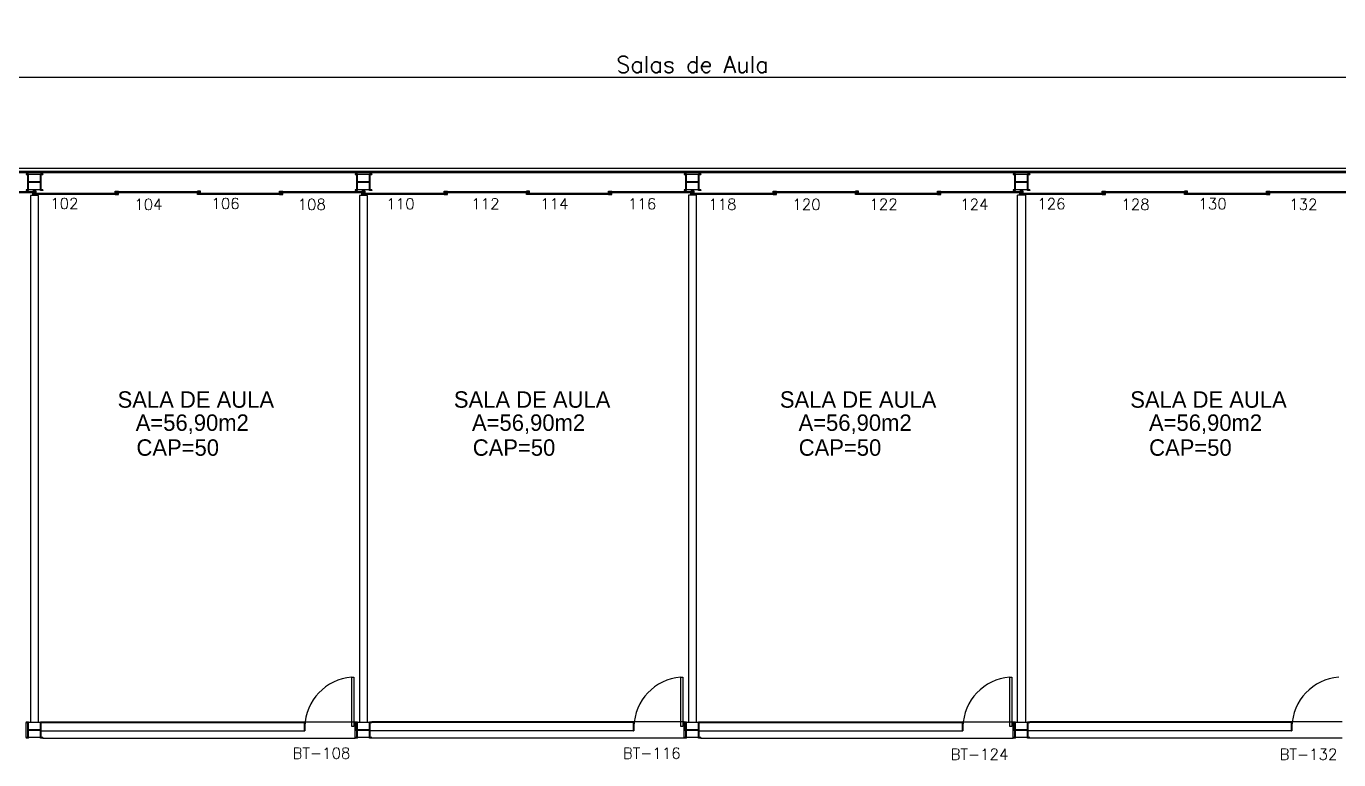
# Model space of a CAD drawing. Extents: x 940 to 1060, y 76 to 105.
# Drawn here: x 1014.82 to 1038.76, y 92 to 105.38 of the extents above; entities that cross this region are included whole.
import ezdxf
from ezdxf.enums import TextEntityAlignment as Align

# ---------------------------------------------------------------- set-up
doc = ezdxf.new("R2010")
doc.units = 0
doc.header["$LTSCALE"] = 0.5
doc.header["$MEASUREMENT"] = 0
doc.header["$PDMODE"] = 34
doc.header["$PDSIZE"] = 0.1
doc.layers.get('0').update_dxf_attribs({"linetype": 'CONTINUOUS'})
doc.layers.get('DEFPOINTS').update_dxf_attribs({"linetype": 'CONTINUOUS'})
for name, color, linetype in [('1', 1, 'CONTINUOUS'), ('ALVENARIA', 2, 'CONTINUOUS'), ('ENDEREÇO', 2, 'CONTINUOUS'), ('ESQUADRIAS', 1, 'CONTINUOUS'), ('ESTRUTURAS', 2, 'CONTINUOUS'), ('NMOD', 2, 'CONTINUOUS'), ('PORTA', 2, 'CONTINUOUS'), ('TEXTO', 2, 'CONTINUOUS'), ('TEXTO-CENTRO-CUSTO', 2, 'CONTINUOUS'), ('ÁREA', 2, 'CONTINUOUS')]:
    doc.layers.add(name, color=color, linetype=linetype)
doc.styles.add('FONTE', font='FONTE.shx', dxfattribs={"height": 0.4})
doc.styles.add('ROMANS', font='simplex.shx', dxfattribs={"height": 0.3})
doc.styles.add('UNB-100', font='simplex.shx', dxfattribs={"height": 0.2})
doc.dimstyles.new('1', dxfattribs={"dimtxt": 0.3, "dimasz": 0.18, "dimexe": 0.5, "dimexo": 1, "dimgap": 0.08, "dimtad": 1, "dimdec": 4, "dimzin": 12, "dimdsep": 46, "dimtxsty": 'ROMANS', "dimblk1": 'NONE', "dimblk2": 'NONE', "dimsah": 1, "dimcen": 0, "dimclrd": 2, "dimclre": 2, "dimclrt": 2, "dimadec": 0, "dimazin": 0, "dimtfac": 1, "dimtdec": 4, "dimtofl": 0, "dimtmove": 2, "dimatfit": 3, "dimldrblk": 'NONE', "dimfxl": 0, "dimtolj": 1, "dimtzin": 4, "dimarcsym": 0})

# ---------------------------------------------------------------- blocks, each defined once
blk = doc.blocks.new('*D25')
at = {"layer": 'DEFPOINTS', "color": 0}
for p in [(1050.97, 104.457), (1002.97, 102.545), (1050.97, 102.54)]:
    blk.add_point(p, dxfattribs=at)
at = {"layer": 'TEXTO-CENTRO-CUSTO', "color": 2, "lineweight": -2}
for p, q in [((1002.97, 103.545), (1002.97, 104.557)), ((1002.97, 104.457), (1050.97, 104.457)), ((1050.97, 103.54), (1050.97, 104.557))]:
    blk.add_line(p, q, dxfattribs=at)
at = {"layer": 'TEXTO-CENTRO-CUSTO', "color": 2, "insert": (1026.97, 104.687), "char_height": 0.3, "attachment_point": 5, "style": 'ROMANS'}
blk.add_mtext('\\A1;Salas de Aula', dxfattribs=at)
blk = doc.blocks.new('_NONE')
at = {"color": 0, "linetype": 'ByBlock'}
blk.add_circle((0, 0), 0.25, dxfattribs=at)

msp = doc.modelspace()

# ---------------------------------------------------------------- linework, layer by layer
at = {"layer": '1', "color": 1}
for p, q in [((939.82083, 102.79302), (1060.12025, 102.79302)), ((977.47134, 102.74302), (1060.12083, 102.74302)), ((977.47134, 102.71302), (1060.12083, 102.71302)), ((1015.12025, 92.6934), (1020.82025, 92.6934)), ((1026.82025, 92.6934), (1021.12025, 92.6934)), ((1027.12025, 92.69339), (1032.82025, 92.69339)), ((1038.82025, 92.69338), (1033.12025, 92.69338)), ((1015.12025, 92.3934), (1020.82025, 92.3934)), ((1026.82025, 92.3934), (1021.12025, 92.3934)), ((1027.12025, 92.39339), (1032.82025, 92.39339)), ((1038.82025, 92.39338), (1033.12025, 92.39338))]:
    msp.add_line(p, q, dxfattribs=at)
at = {"layer": 'ALVENARIA'}
for p, q in [((1014.89525, 102.29854), (1014.89525, 92.68141)), ((1015.04525, 102.29854), (1014.89525, 102.29854)), ((1015.04525, 92.68141), (1015.04525, 102.29854)), ((1020.89525, 102.29854), (1020.89525, 92.6814)), ((1021.04525, 102.29854), (1020.89525, 102.29854)), ((1021.04525, 92.6814), (1021.04525, 102.29854)), ((1026.89525, 102.30541), (1026.89525, 92.6814)), ((1027.04525, 102.30541), (1026.89525, 102.30541)), ((1027.04525, 92.6814), (1027.04525, 102.30541)), ((1032.89525, 92.68139), (1032.89525, 102.3019)), ((1033.04525, 102.3019), (1032.89525, 102.3019)), ((1033.04525, 102.3019), (1033.04525, 92.68139)), ((1015.09025, 92.68141), (1019.89244, 92.68141)), ((1019.89244, 92.53141), (1019.89244, 92.68141)), ((1025.89244, 92.6814), (1021.09025, 92.6814)), ((1025.89244, 92.5314), (1025.89244, 92.6814)), ((1027.09025, 92.6814), (1031.89244, 92.6814)), ((1031.89244, 92.5314), (1031.89244, 92.6814)), ((1037.89244, 92.68139), (1033.09025, 92.68139)), ((1037.89244, 92.53139), (1037.89244, 92.68139)), ((1015.09025, 92.53141), (1019.89244, 92.53141)), ((1025.89244, 92.5314), (1021.09025, 92.5314)), ((1027.09025, 92.5314), (1031.89244, 92.5314)), ((1037.89244, 92.53139), (1033.09025, 92.53139))]:
    msp.add_line(p, q, dxfattribs=at)
at = {"layer": 'ESQUADRIAS'}
for p, q in [((1013.44725, 102.36701), (1014.99325, 102.36701)), ((1013.44725, 102.35101), (1014.99325, 102.35101)), ((1015.00025, 102.37401), (1014.94025, 102.37401)), ((1014.94025, 102.34401), (1015.00025, 102.34401)), ((1014.94025, 102.31401), (1014.94025, 102.34401)), ((1015.00025, 102.31401), (1014.94025, 102.31401)), ((1014.94725, 102.33701), (1014.94725, 102.32101)), ((1014.94725, 102.33701), (1016.49325, 102.33701)), ((1014.94725, 102.32101), (1016.49325, 102.32101)), ((1014.99325, 102.35101), (1014.99325, 102.36701)), ((1014.99325, 102.35101), (1014.99325, 102.36701)), ((1015.00025, 102.34401), (1015.00025, 102.37401)), ((1016.44025, 102.37401), (1016.50025, 102.37401)), ((1016.44025, 102.34401), (1016.44025, 102.37401)), ((1016.50025, 102.34401), (1016.44025, 102.34401)), ((1016.44025, 102.31401), (1016.50025, 102.31401)), ((1016.44725, 102.35101), (1016.44725, 102.36701)), ((1016.44725, 102.36701), (1017.99325, 102.36701)), ((1016.44725, 102.35101), (1017.99325, 102.35101)), ((1016.49325, 102.33701), (1016.49325, 102.32101)), ((1016.50025, 102.31401), (1016.50025, 102.34401)), ((1018.00025, 102.37401), (1017.94025, 102.37401)), ((1017.94025, 102.34401), (1018.00025, 102.34401)), ((1017.94025, 102.31401), (1017.94025, 102.34401)), ((1018.00025, 102.31401), (1017.94025, 102.31401)), ((1017.94725, 102.33701), (1019.49325, 102.33701)), ((1017.94725, 102.33701), (1017.94725, 102.32101)), ((1017.94725, 102.32101), (1019.49325, 102.32101)), ((1017.99325, 102.35101), (1017.99325, 102.36701)), ((1018.00025, 102.34401), (1018.00025, 102.37401)), ((1019.44025, 102.37401), (1019.50025, 102.37401)), ((1019.44025, 102.34401), (1019.44025, 102.37401)), ((1019.50025, 102.34401), (1019.44025, 102.34401)), ((1019.44025, 102.31401), (1019.50025, 102.31401)), ((1019.44725, 102.35101), (1019.44725, 102.36701)), ((1019.44725, 102.36701), (1020.99325, 102.36701)), ((1019.44725, 102.35101), (1020.99325, 102.35101)), ((1019.49325, 102.33701), (1019.49325, 102.32101)), ((1019.50025, 102.31401), (1019.50025, 102.34401)), ((1021.00025, 102.37401), (1020.94025, 102.37401)), ((1020.94025, 102.34401), (1021.00025, 102.34401)), ((1020.94025, 102.31401), (1020.94025, 102.34401)), ((1021.00025, 102.31401), (1020.94025, 102.31401)), ((1020.94725, 102.33701), (1022.49325, 102.33701)), ((1020.94725, 102.33701), (1020.94725, 102.32101)), ((1020.94725, 102.32101), (1022.49325, 102.32101)), ((1020.99325, 102.35101), (1020.99325, 102.36701)), ((1020.99325, 102.35101), (1020.99325, 102.36701)), ((1021.00025, 102.34401), (1021.00025, 102.37401)), ((1022.44025, 102.37401), (1022.50025, 102.37401)), ((1022.44025, 102.34401), (1022.44025, 102.37401)), ((1022.50025, 102.34401), (1022.44025, 102.34401)), ((1022.44025, 102.31401), (1022.50025, 102.31401)), ((1022.44725, 102.36701), (1023.99325, 102.36701)), ((1022.44725, 102.35101), (1022.44725, 102.36701)), ((1022.44725, 102.35101), (1023.99325, 102.35101)), ((1022.49325, 102.33701), (1022.49325, 102.32101)), ((1022.50025, 102.31401), (1022.50025, 102.34401)), ((1024.00025, 102.37401), (1023.94025, 102.37401)), ((1023.94025, 102.34401), (1024.00025, 102.34401)), ((1023.94025, 102.31401), (1023.94025, 102.34401)), ((1024.00025, 102.31401), (1023.94025, 102.31401)), ((1023.94725, 102.33701), (1025.49325, 102.33701)), ((1023.94725, 102.33701), (1023.94725, 102.32101)), ((1023.94725, 102.32101), (1025.49325, 102.32101)), ((1023.99325, 102.35101), (1023.99325, 102.36701)), ((1024.00025, 102.34401), (1024.00025, 102.37401)), ((1025.44025, 102.37401), (1025.50025, 102.37401)), ((1025.44025, 102.34401), (1025.44025, 102.37401)), ((1025.50025, 102.34401), (1025.44025, 102.34401)), ((1025.44025, 102.31401), (1025.50025, 102.31401)), ((1025.44725, 102.35101), (1025.44725, 102.36701)), ((1025.44725, 102.36701), (1026.99325, 102.36701)), ((1025.44725, 102.35101), (1026.99325, 102.35101)), ((1025.49325, 102.33701), (1025.49325, 102.32101)), ((1025.50025, 102.31401), (1025.50025, 102.34401)), ((1027.00025, 102.37401), (1026.94025, 102.37401)), ((1026.94025, 102.34401), (1027.00025, 102.34401)), ((1026.94025, 102.31401), (1026.94025, 102.34401)), ((1027.00025, 102.31401), (1026.94025, 102.31401)), ((1026.94725, 102.33701), (1028.49325, 102.33701)), ((1026.94725, 102.33701), (1026.94725, 102.32101)), ((1026.94725, 102.32101), (1028.49325, 102.32101)), ((1026.99325, 102.35101), (1026.99325, 102.36701)), ((1026.99325, 102.35101), (1026.99325, 102.36701)), ((1027.00025, 102.34401), (1027.00025, 102.37401)), ((1028.44025, 102.37401), (1028.50025, 102.37401)), ((1028.44025, 102.34401), (1028.44025, 102.37401)), ((1028.50025, 102.34401), (1028.44025, 102.34401)), ((1028.44025, 102.31401), (1028.50025, 102.31401)), ((1028.44725, 102.35101), (1028.44725, 102.36701)), ((1028.44725, 102.36701), (1029.99325, 102.36701)), ((1028.44725, 102.35101), (1029.99325, 102.35101)), ((1028.49325, 102.33701), (1028.49325, 102.32101)), ((1028.50025, 102.31401), (1028.50025, 102.34401)), ((1030.00025, 102.37401), (1029.94025, 102.37401)), ((1029.94025, 102.34401), (1030.00025, 102.34401)), ((1029.94025, 102.31401), (1029.94025, 102.34401)), ((1030.00025, 102.31401), (1029.94025, 102.31401)), ((1029.94725, 102.33701), (1031.49325, 102.33701)), ((1029.94725, 102.33701), (1029.94725, 102.32101)), ((1029.94725, 102.32101), (1031.49325, 102.32101)), ((1029.99325, 102.35101), (1029.99325, 102.36701)), ((1030.00025, 102.34401), (1030.00025, 102.37401)), ((1031.44025, 102.37401), (1031.50025, 102.37401)), ((1031.44025, 102.34401), (1031.44025, 102.37401)), ((1031.50025, 102.34401), (1031.44025, 102.34401)), ((1031.44025, 102.31401), (1031.50025, 102.31401)), ((1031.44725, 102.36701), (1032.99325, 102.36701)), ((1031.44725, 102.35101), (1031.44725, 102.36701)), ((1031.44725, 102.35101), (1032.99325, 102.35101)), ((1031.49325, 102.33701), (1031.49325, 102.32101)), ((1031.50025, 102.31401), (1031.50025, 102.34401)), ((1033.00025, 102.37401), (1032.94025, 102.37401)), ((1032.94025, 102.34401), (1033.00025, 102.34401)), ((1032.94025, 102.31401), (1032.94025, 102.34401)), ((1033.00025, 102.31401), (1032.94025, 102.31401)), ((1032.94725, 102.33701), (1032.94725, 102.32101)), ((1032.94725, 102.33701), (1034.49325, 102.33701)), ((1032.94725, 102.32101), (1034.49325, 102.32101)), ((1032.99325, 102.35101), (1032.99325, 102.36701)), ((1032.99325, 102.35101), (1032.99325, 102.36701)), ((1033.00025, 102.34401), (1033.00025, 102.37401)), ((1034.44025, 102.37401), (1034.50025, 102.37401)), ((1034.44025, 102.34401), (1034.44025, 102.37401)), ((1034.50025, 102.34401), (1034.44025, 102.34401)), ((1034.44025, 102.31401), (1034.50025, 102.31401)), ((1034.44725, 102.35101), (1034.44725, 102.36701)), ((1034.44725, 102.36701), (1035.99325, 102.36701)), ((1034.44725, 102.35101), (1035.99325, 102.35101)), ((1034.49325, 102.33701), (1034.49325, 102.32101)), ((1034.50025, 102.31401), (1034.50025, 102.34401)), ((1036.00025, 102.37401), (1035.94025, 102.37401)), ((1035.94025, 102.34401), (1036.00025, 102.34401)), ((1035.94025, 102.31401), (1035.94025, 102.34401)), ((1036.00025, 102.31401), (1035.94025, 102.31401)), ((1035.94725, 102.33701), (1037.49325, 102.33701)), ((1035.94725, 102.33701), (1035.94725, 102.32101)), ((1035.94725, 102.32101), (1037.49325, 102.32101)), ((1035.99325, 102.35101), (1035.99325, 102.36701)), ((1036.00025, 102.34401), (1036.00025, 102.37401)), ((1037.44025, 102.37401), (1037.50025, 102.37401)), ((1037.44025, 102.34401), (1037.44025, 102.37401)), ((1037.50025, 102.34401), (1037.44025, 102.34401)), ((1037.44025, 102.31401), (1037.50025, 102.31401)), ((1037.44725, 102.36701), (1038.99325, 102.36701)), ((1037.44725, 102.35101), (1037.44725, 102.36701)), ((1037.44725, 102.35101), (1038.99325, 102.35101)), ((1037.49325, 102.33701), (1037.49325, 102.32101)), ((1037.50025, 102.31401), (1037.50025, 102.34401))]:
    msp.add_line(p, q, dxfattribs=at)
at = {"layer": 'ESTRUTURAS'}
for p, q in [((1014.82025, 102.68868), (1014.82025, 102.67668)), ((1014.82025, 102.68868), (1014.86225, 102.68868)), ((1014.86225, 102.38868), (1014.86225, 102.68868)), ((1015.07825, 102.38868), (1015.07825, 102.68868)), ((1015.07825, 102.68868), (1015.12025, 102.68868)), ((1015.12025, 102.68868), (1015.12025, 102.67668)), ((1020.82025, 102.68868), (1020.82025, 102.67668)), ((1020.82025, 102.68868), (1020.86225, 102.68868)), ((1020.86225, 102.38868), (1020.86225, 102.68868)), ((1021.07825, 102.38868), (1021.07825, 102.68868)), ((1021.07825, 102.68868), (1021.12025, 102.68868)), ((1021.12025, 102.68868), (1021.12025, 102.67668)), ((1026.82025, 102.68868), (1026.82025, 102.67668)), ((1026.82025, 102.68868), (1026.86225, 102.68868)), ((1026.86225, 102.38868), (1026.86225, 102.68868)), ((1027.07825, 102.38868), (1027.07825, 102.68868)), ((1027.07825, 102.68868), (1027.12025, 102.68868)), ((1027.12025, 102.68868), (1027.12025, 102.67668)), ((1032.82025, 102.68868), (1032.82025, 102.67668)), ((1032.82025, 102.68868), (1032.86225, 102.68868)), ((1032.86225, 102.38868), (1032.86225, 102.68868)), ((1033.07825, 102.38868), (1033.07825, 102.68868)), ((1033.07825, 102.68868), (1033.12025, 102.68868)), ((1033.12025, 102.68868), (1033.12025, 102.67668)), ((1014.82025, 102.67668), (1014.85025, 102.67668)), ((1014.85025, 102.40068), (1014.85025, 102.67668)), ((1015.07825, 102.67668), (1014.86225, 102.67668)), ((1015.07825, 102.54468), (1014.86225, 102.54468)), ((1015.07825, 102.53268), (1014.86225, 102.53268)), ((1015.09025, 102.40068), (1015.09025, 102.67668)), ((1015.09025, 102.67668), (1015.12025, 102.67668)), ((1020.82025, 102.67668), (1020.85025, 102.67668)), ((1020.85025, 102.40068), (1020.85025, 102.67668)), ((1021.07825, 102.67668), (1020.86225, 102.67668)), ((1021.07825, 102.54468), (1020.86225, 102.54468)), ((1021.07825, 102.53268), (1020.86225, 102.53268)), ((1021.09025, 102.40068), (1021.09025, 102.67668)), ((1021.09025, 102.67668), (1021.12025, 102.67668)), ((1026.82025, 102.67668), (1026.85025, 102.67668)), ((1026.85025, 102.40068), (1026.85025, 102.67668)), ((1027.07825, 102.67668), (1026.86225, 102.67668)), ((1027.07825, 102.54468), (1026.86225, 102.54468)), ((1027.07825, 102.53268), (1026.86225, 102.53268)), ((1027.09025, 102.40068), (1027.09025, 102.67668)), ((1027.09025, 102.67668), (1027.12025, 102.67668)), ((1032.82025, 102.67668), (1032.85025, 102.67668)), ((1032.85025, 102.40068), (1032.85025, 102.67668)), ((1033.07825, 102.67668), (1032.86225, 102.67668)), ((1033.07825, 102.54468), (1032.86225, 102.54468)), ((1033.07825, 102.53268), (1032.86225, 102.53268)), ((1033.09025, 102.40068), (1033.09025, 102.67668)), ((1033.09025, 102.67668), (1033.12025, 102.67668)), ((1014.82025, 102.40068), (1014.82025, 102.38868)), ((1014.85025, 102.40068), (1014.82025, 102.40068)), ((1014.86225, 102.38868), (1014.82025, 102.38868)), ((1015.07825, 102.40068), (1014.86225, 102.40068)), ((1015.12025, 102.38868), (1015.07825, 102.38868)), ((1015.12025, 102.40068), (1015.09025, 102.40068)), ((1015.12025, 102.40068), (1015.12025, 102.38868)), ((1020.82025, 102.40068), (1020.82025, 102.38868)), ((1020.85025, 102.40068), (1020.82025, 102.40068)), ((1020.86225, 102.38868), (1020.82025, 102.38868)), ((1021.07825, 102.40068), (1020.86225, 102.40068)), ((1021.12025, 102.38868), (1021.07825, 102.38868)), ((1021.12025, 102.40068), (1021.09025, 102.40068)), ((1021.12025, 102.40068), (1021.12025, 102.38868)), ((1026.82025, 102.40068), (1026.82025, 102.38868)), ((1026.85025, 102.40068), (1026.82025, 102.40068)), ((1026.86225, 102.38868), (1026.82025, 102.38868)), ((1027.07825, 102.40068), (1026.86225, 102.40068)), ((1027.12025, 102.38868), (1027.07825, 102.38868)), ((1027.12025, 102.40068), (1027.09025, 102.40068)), ((1027.12025, 102.40068), (1027.12025, 102.38868)), ((1032.82025, 102.40068), (1032.82025, 102.38868)), ((1032.85025, 102.40068), (1032.82025, 102.40068)), ((1032.86225, 102.38868), (1032.82025, 102.38868)), ((1033.07825, 102.40068), (1032.86225, 102.40068)), ((1033.12025, 102.38868), (1033.07825, 102.38868)), ((1033.12025, 102.40068), (1033.09025, 102.40068)), ((1033.12025, 102.40068), (1033.12025, 102.38868)), ((1014.82025, 92.69341), (1014.86225, 92.69341)), ((1014.82025, 92.69341), (1014.82025, 92.68141)), ((1014.82025, 92.40541), (1014.82025, 92.68141)), ((1014.82025, 92.68141), (1014.85025, 92.68141)), ((1014.85025, 92.40541), (1014.85025, 92.68141)), ((1014.86225, 92.39341), (1014.86225, 92.69341)), ((1015.07825, 92.68141), (1014.86225, 92.68141)), ((1015.07825, 92.39341), (1015.07825, 92.69341)), ((1015.07825, 92.69341), (1015.12025, 92.69341)), ((1015.09025, 92.40541), (1015.09025, 92.68141)), ((1015.09025, 92.68141), (1015.12025, 92.68141)), ((1015.12025, 92.69341), (1015.12025, 92.68141)), ((1020.82025, 92.6934), (1020.86225, 92.6934)), ((1020.82025, 92.6934), (1020.82025, 92.6814)), ((1020.82025, 92.4054), (1020.82025, 92.6814)), ((1020.82025, 92.6814), (1020.85025, 92.6814)), ((1020.85025, 92.4054), (1020.85025, 92.6814)), ((1020.86225, 92.3934), (1020.86225, 92.6934)), ((1021.07825, 92.6814), (1020.86225, 92.6814)), ((1021.07825, 92.3934), (1021.07825, 92.6934)), ((1021.07825, 92.6934), (1021.12025, 92.6934)), ((1021.07825, 92.6934), (1021.12025, 92.6934)), ((1021.09025, 92.4054), (1021.09025, 92.6814)), ((1021.09025, 92.6814), (1021.12025, 92.6814)), ((1021.12025, 92.6934), (1021.12025, 92.6814)), ((1021.12025, 92.6934), (1021.12025, 92.6814)), ((1026.82025, 92.6934), (1026.86225, 92.6934)), ((1026.82025, 92.6934), (1026.82025, 92.6814)), ((1026.82025, 92.4054), (1026.82025, 92.6814)), ((1026.82025, 92.6814), (1026.85025, 92.6814)), ((1026.85025, 92.4054), (1026.85025, 92.6814)), ((1026.86225, 92.3934), (1026.86225, 92.6934)), ((1027.07825, 92.6814), (1026.86225, 92.6814)), ((1027.07825, 92.3934), (1027.07825, 92.6934)), ((1027.07825, 92.6934), (1027.12025, 92.6934)), ((1027.09025, 92.4054), (1027.09025, 92.6814)), ((1027.09025, 92.6814), (1027.12025, 92.6814)), ((1027.12025, 92.6934), (1027.12025, 92.6814)), ((1032.82025, 92.69339), (1032.86225, 92.69339)), ((1032.82025, 92.69339), (1032.82025, 92.68139)), ((1032.82025, 92.40539), (1032.82025, 92.68139)), ((1032.82025, 92.68139), (1032.85025, 92.68139)), ((1032.85025, 92.40539), (1032.85025, 92.68139)), ((1032.86225, 92.39339), (1032.86225, 92.69339)), ((1033.07825, 92.68139), (1032.86225, 92.68139)), ((1033.07825, 92.39339), (1033.07825, 92.69339)), ((1033.07825, 92.69339), (1033.12025, 92.69339)), ((1033.09025, 92.40539), (1033.09025, 92.68139)), ((1033.09025, 92.68139), (1033.12025, 92.68139)), ((1033.12025, 92.69339), (1033.12025, 92.68139)), ((1014.82025, 92.40541), (1014.82025, 92.39341)), ((1014.85025, 92.40541), (1014.82025, 92.40541)), ((1014.86225, 92.39341), (1014.82025, 92.39341)), ((1015.07825, 92.54941), (1014.86225, 92.54941)), ((1015.07825, 92.53741), (1014.86225, 92.53741)), ((1015.07825, 92.40541), (1014.86225, 92.40541)), ((1015.12025, 92.39341), (1015.07825, 92.39341)), ((1015.12025, 92.40541), (1015.09025, 92.40541)), ((1015.12025, 92.40541), (1015.12025, 92.39341)), ((1020.82025, 92.4054), (1020.82025, 92.3934)), ((1020.85025, 92.4054), (1020.82025, 92.4054)), ((1020.86225, 92.3934), (1020.82025, 92.3934)), ((1021.07825, 92.5494), (1020.86225, 92.5494)), ((1021.07825, 92.5374), (1020.86225, 92.5374)), ((1021.07825, 92.4054), (1020.86225, 92.4054)), ((1021.12025, 92.3934), (1021.07825, 92.3934)), ((1021.12025, 92.4054), (1021.09025, 92.4054)), ((1021.12025, 92.4054), (1021.12025, 92.3934)), ((1026.82025, 92.4054), (1026.82025, 92.3934)), ((1026.85025, 92.4054), (1026.82025, 92.4054)), ((1026.86225, 92.3934), (1026.82025, 92.3934)), ((1027.07825, 92.5494), (1026.86225, 92.5494)), ((1027.07825, 92.5374), (1026.86225, 92.5374)), ((1027.07825, 92.4054), (1026.86225, 92.4054)), ((1027.12025, 92.3934), (1027.07825, 92.3934)), ((1027.12025, 92.4054), (1027.09025, 92.4054)), ((1027.12025, 92.4054), (1027.12025, 92.3934)), ((1032.82025, 92.40539), (1032.82025, 92.39339)), ((1032.85025, 92.40539), (1032.82025, 92.40539)), ((1032.86225, 92.39339), (1032.82025, 92.39339)), ((1033.07825, 92.54939), (1032.86225, 92.54939)), ((1033.07825, 92.53739), (1032.86225, 92.53739)), ((1033.07825, 92.40539), (1032.86225, 92.40539)), ((1033.12025, 92.39339), (1033.07825, 92.39339)), ((1033.12025, 92.40539), (1033.09025, 92.40539)), ((1033.12025, 92.40539), (1033.12025, 92.39339))]:
    msp.add_line(p, q, dxfattribs=at)
at = {"layer": 'PORTA'}
for p, q in [((1020.75578, 93.50699), (1020.79578, 93.50699)), ((1020.75578, 92.60699), (1020.75578, 93.50699)), ((1020.79578, 93.50699), (1020.79578, 92.60699)), ((1026.75578, 93.50698), (1026.79578, 93.50698)), ((1026.75578, 92.60698), (1026.75578, 93.50698)), ((1026.79578, 93.50698), (1026.79578, 92.60698)), ((1032.75578, 93.50697), (1032.79578, 93.50697)), ((1032.75578, 92.60697), (1032.75578, 93.50697)), ((1032.79578, 93.50697), (1032.79578, 92.60697)), ((1019.90142, 92.68741), (1019.90142, 92.52741)), ((1020.81131, 92.68741), (1020.81131, 92.52741)), ((1020.81131, 92.68741), (1020.81631, 92.68741)), ((1020.81631, 92.68741), (1020.81631, 92.52741)), ((1025.89642, 92.68741), (1025.89642, 92.52741)), ((1025.89642, 92.68741), (1025.90142, 92.68741)), ((1025.90142, 92.68741), (1025.90142, 92.52741)), ((1026.81131, 92.68741), (1026.81131, 92.52741)), ((1026.81131, 92.68741), (1026.81631, 92.68741)), ((1026.81631, 92.68741), (1026.81631, 92.52741)), ((1031.89642, 92.6874), (1031.89642, 92.5274)), ((1031.89642, 92.6874), (1031.90142, 92.6874)), ((1031.90142, 92.6874), (1031.90142, 92.5274)), ((1032.81131, 92.6874), (1032.81131, 92.5274)), ((1032.81131, 92.6874), (1032.81631, 92.6874)), ((1032.81631, 92.6874), (1032.81631, 92.5274)), ((1037.89642, 92.68739), (1037.89642, 92.52739)), ((1037.89642, 92.68739), (1037.90142, 92.68739)), ((1037.90142, 92.68739), (1037.90142, 92.52739)), ((1020.79578, 92.60699), (1020.75578, 92.60699)), ((1020.81131, 92.52741), (1020.81631, 92.52741)), ((1025.89642, 92.52741), (1025.90142, 92.52741)), ((1026.79578, 92.60698), (1026.75578, 92.60698)), ((1026.81131, 92.52741), (1026.81631, 92.52741)), ((1031.89642, 92.5274), (1031.90142, 92.5274)), ((1032.79578, 92.60697), (1032.75578, 92.60697)), ((1032.81131, 92.5274), (1032.81631, 92.5274)), ((1037.89642, 92.52739), (1037.90142, 92.52739))]:
    msp.add_line(p, q, dxfattribs=at)
at = {"layer": 'PORTA', "color": 1}
for p, q in [((1019.89642, 92.68741), (1019.89642, 92.52741)), ((1019.89642, 92.68741), (1019.90142, 92.68741)), ((1019.89642, 92.52741), (1019.90142, 92.52741))]:
    msp.add_line(p, q, dxfattribs=at)
for centre in [(1020.82524, 92.58552), (1026.82524, 92.58551), (1032.82524, 92.5855), (1038.82524, 92.5855)]:
    msp.add_arc(centre, 0.92408, 94.310497, 178.642288, dxfattribs=at)

# ---------------------------------------------------------------- texts
at = {"layer": 'ENDEREÇO', "style": 'UNB-100'}
for s, p in [('BT-108', (1020.73048, 92.02062)), ('BT-116', (1026.75424, 92.02062)), ('BT-124', (1032.73048, 92.00081)), ('BT-132', (1038.73048, 92.00081))]:
    msp.add_text(s, height=0.2, dxfattribs=at).set_placement(p, align=Align.RIGHT)
at = {"layer": 'NMOD', "style": 'UNB-100'}
for s, p in [('102', (1015.77263, 102.0503)), ('104', (1017.30638, 102.03372)), ('106', (1018.71231, 102.0503)), ('108', (1020.28446, 102.03372)), ('110', (1021.90261, 102.04416)), ('112', (1023.4519, 102.04416)), ('114', (1024.70855, 102.04416)), ('116', (1026.30949, 102.04416)), ('118', (1027.77263, 102.03599)), ('120', (1029.30638, 102.03372)), ('122', (1030.71231, 102.03599)), ('124', (1032.3667, 102.03372)), ('126', (1033.77263, 102.04465)), ('128', (1035.30638, 102.03372)), ('130', (1036.71231, 102.04465)), ('132', (1038.3667, 102.03372))]:
    msp.add_text(s, height=0.2, dxfattribs=at).set_placement(p, align=Align.RIGHT)
at = {"layer": 'TEXTO', "style": 'FONTE'}
for s, p in [('SALA DE AULA', (1019.34002, 98.42372)), ('SALA DE AULA', (1025.47274, 98.42372)), ('SALA DE AULA', (1031.41724, 98.42372)), ('SALA DE AULA', (1037.80757, 98.42372)), ('CAP=50', (1018.33575, 97.54738)), ('CAP=50', (1024.46846, 97.54738)), ('CAP=50', (1030.41296, 97.54738)), ('CAP=50', (1036.8033, 97.54738))]:
    msp.add_text(s, height=0.3, dxfattribs=at).set_placement(p, align=Align.RIGHT)
at = {"layer": 'ÁREA', "style": 'FONTE'}
for p in [(1018.87941, 98.00228), (1025.01213, 98.00228), (1030.96734, 98.00228), (1037.35768, 98.00228)]:
    msp.add_text('A=56,90m2', height=0.3, dxfattribs=at).set_placement(p, align=Align.RIGHT)

# ---------------------------------------------------------------- dimensions: what is measured, and where the dimension line sits
at = {"layer": 'TEXTO-CENTRO-CUSTO'}
dim = msp.add_linear_dim(base=(1050.97025, 104.45683), p1=(1002.97025, 102.54468), p2=(1050.97025, 102.54034), text='Salas de Aula', dimstyle='1', override={"dimasz": 0.04, "dimexe": 0.1}, dxfattribs=at)
dim.commit()
dim.dimension.update_dxf_attribs({"geometry": '*D25', "text_midpoint": (1026.97025, 104.68683)})

doc.saveas('drawing.dxf')
